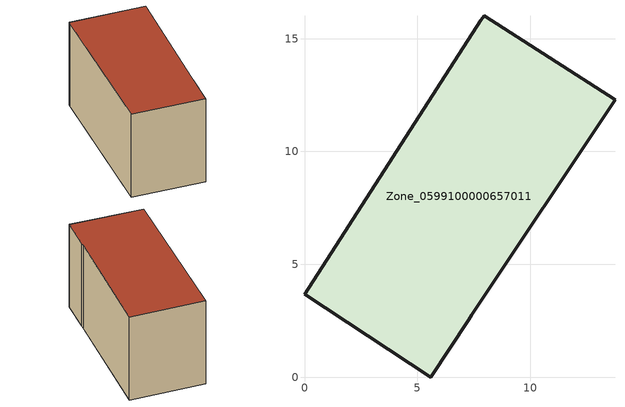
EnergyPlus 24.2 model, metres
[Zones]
Zone_0599100000657011
 floor ground (C_G): 7.82,15.81 7.97,16.01 13.76,12.3 7.42,2.77 7.28,2.54 5.59,0 0,3.68 z0
 wall outside (C_F): 7.28,2.54 7.42,2.77 13.76,12.3 7.97,16.01 7.82,15.81 0,3.68 5.59,0 7.28,2.54 z0:8.44
 roof outside (C_R): 7.42,2.77 13.76,12.3 7.97,16.01 7.82,15.81 0,3.68 5.59,0 7.28,2.54 z8.44
[BUILDING]
Pand.0599100000657011: North Axis=0; Terrain=City; Loads Convergence Tolerance Value=0.04; Temperature Convergence Tolerance Value=0.4; Solar Distribution=FullExterior; Maximum Number of Warmup Days=25; Minimum Number of Warmup Days=1
[Site:Location]
Rotterdam.The.Hague.AP_ZH_NLD Design_Conditions: Latitude=51.96; Longitude=4.45; Time Zone=1; Elevation=-4.5
[SITE:GROUNDTEMPERATURE:BUILDINGSURFACE]
18, 18, 18, 18, 18, 18, 18, 18, 18, 18, 18, 18
[MATERIAL] Thermal Absorptance=0.9; Solar Absorptance=0.7; Visible Absorptance=0.7
Name | Roughness | Thickness | Conductivity | Density | Specific Heat
G.TI.1946 | MediumSmooth | 0.15 | 1 | 540 | 1210
F.TI.1946 | Rough | 0.3 | 0.857143 | 1920 | 840
R.TI.1946 | MediumRough | 0.2 | 0.1 | 1500 | 1000
[CONSTRUCTION]
C_G: G.TI.1946
C_F: F.TI.1946
C_R: R.TI.1946
[ZONE]
Zone_0599100000657011: Type=1; Multiplier=1; Ceiling Height=Autocalculate; Volume=Autocalculate; Floor Area=autocalculate; Part of Total Floor Area=Yes
[ZONEINFILTRATION:DESIGNFLOWRATE]
Infil_Zone_0599100000657011: Zone or ZoneList or Space or SpaceList=Zone_0599100000657011; Schedule=AlwaysOn; Design Flow Rate Calculation Method=Flow/Area; Flow Rate per Floor Area=0.003; Constant Term Coefficient=1; Temperature Term Coefficient=0; Velocity Term Coefficient=0; Velocity Squared Term Coefficient=0
[HVACTEMPLATE:ZONE:IDEALLOADSAIRSYSTEM]
Zone_0599100000657011: Maximum Heating Supply Air Temperature=50; Minimum Cooling Supply Air Temperature=13; Maximum Heating Supply Air Humidity Ratio=0.0156; Minimum Cooling Supply Air Humidity Ratio=0.0077; Heating Limit=NoLimit; Cooling Limit=NoLimit; Dehumidification Control Type=ConstantSensibleHeatRatio; Cooling Sensible Heat Ratio=0.7; Dehumidification Setpoint=60; Humidification Control Type=None; Humidification Setpoint=30; Outdoor Air Method=None; Outdoor Air Flow Rate per Person=0.00944; Outdoor Air Flow Rate per Zone Floor Area=0; Outdoor Air Flow Rate per Zone=0; Demand Controlled Ventilation Type=None; Outdoor Air Economizer Type=NoEconomizer; Heat Recovery Type=None; Sensible Heat Recovery Effectiveness=0.7; Latent Heat Recovery Effectiveness=0.65
[ZONECONTROL:THERMOSTAT]
ThermostatControl_Zone_0599100000657011: Zone or ZoneList=Zone_0599100000657011; Control Type Schedule=DualSetpointControlType; Control 1=Thermostat_Zone_0599100000657011; Temperature Difference Between Cutout And Setpoint=0
[THERMOSTATSETPOINT:DUALSETPOINT]
Thermostat_Zone_0599100000657011: Heating Setpoint Temperature Schedule=HeatingSetpoint_Zone_0599100000657011; Cooling Setpoint Temperature Schedule=CoolingSetpoint_Zone_0599100000657011
[SCHEDULE:COMPACT]
HeatingSetpoint_Zone_0599100000657011: Through: 12/31, For: AllDays, Until: 24:00, 21
CoolingSetpoint_Zone_0599100000657011: Through: 12/31, For: AllDays, Until: 24:00, 24
DualSetpointControlType: Through: 12/31, For: AllDays, Until: 24:00, 4
AlwaysOn: Through: 12/31, For: AllDays, Until: 24:00, 1
